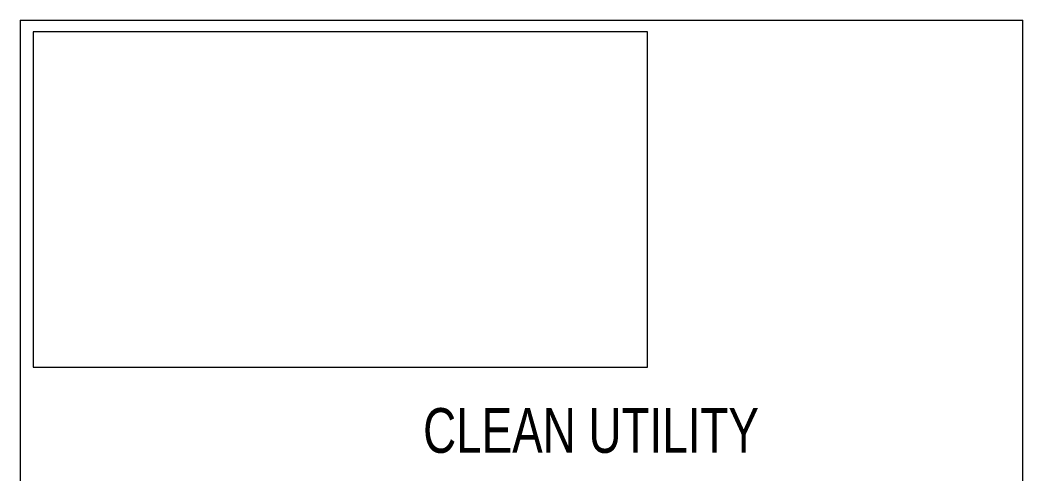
# Model space of a CAD drawing. Extents: x -234346 to 58427, y -132654 to -82394.
# Drawn here: x -68578 to -66782, y -97358 to -96546 of the extents above; entities that cross this region are included whole.
import ezdxf

# ---------------------------------------------------------------- set-up
doc = ezdxf.new("R2010")
doc.units = 0
doc.header["$LTSCALE"] = 8
for name, color, linetype, lineweight in [('72_EGR_BASE_TEXT', 9, 'Continuous', 5), ('72_EGR_EQP_TAG', 9, 'Continuous', 5), ('LOADING', 9, 'Continuous', 5), ('Walls', 9, 'Continuous', 5)]:
    doc.layers.add(name, color=color, linetype=linetype, lineweight=lineweight)
doc.styles.add('X3G_ENTITY_9EC9', font='swisscl.ttf', dxfattribs={"height": 0.2})

# ---------------------------------------------------------------- blocks, each defined once
blk = doc.blocks.new('1stF')
at = {"layer": 'LOADING', "color": 9, "elevation": 0}
blk.add_lwpolyline([(-68554.5, -96566.5), (-68554.5, -97166.5), (-67454.5, -97166.5), (-67454.5, -96566.5)], close=True, dxfattribs=at)
at = {"layer": 'Walls', "color": 9}
for p, q in [((-68577.9, -96545.7, 0.1), (-68577.9, -99045.7, 0.1)), ((-68577.9, -96545.7, 0.1), (-66781.9, -96545.7, 0.1)), ((-66781.9, -99045.7, 0.1), (-66781.9, -96545.7, 0.1))]:
    blk.add_line(p, q, dxfattribs=at)
at = {"layer": '72_EGR_BASE_TEXT', "color": 9, "insert": (-67555.4, -97240, 0.1), "char_height": 80, "attachment_point": 2, "style": 'X3G_ENTITY_9EC9'}
blk.add_mtext('CLEAN UTILITY', dxfattribs=at)

msp = doc.modelspace()

# ---------------------------------------------------------------- block references
at = {"layer": '72_EGR_EQP_TAG'}
msp.add_blockref('1stF', (0, 0), dxfattribs=at)

doc.saveas('drawing.dxf')
